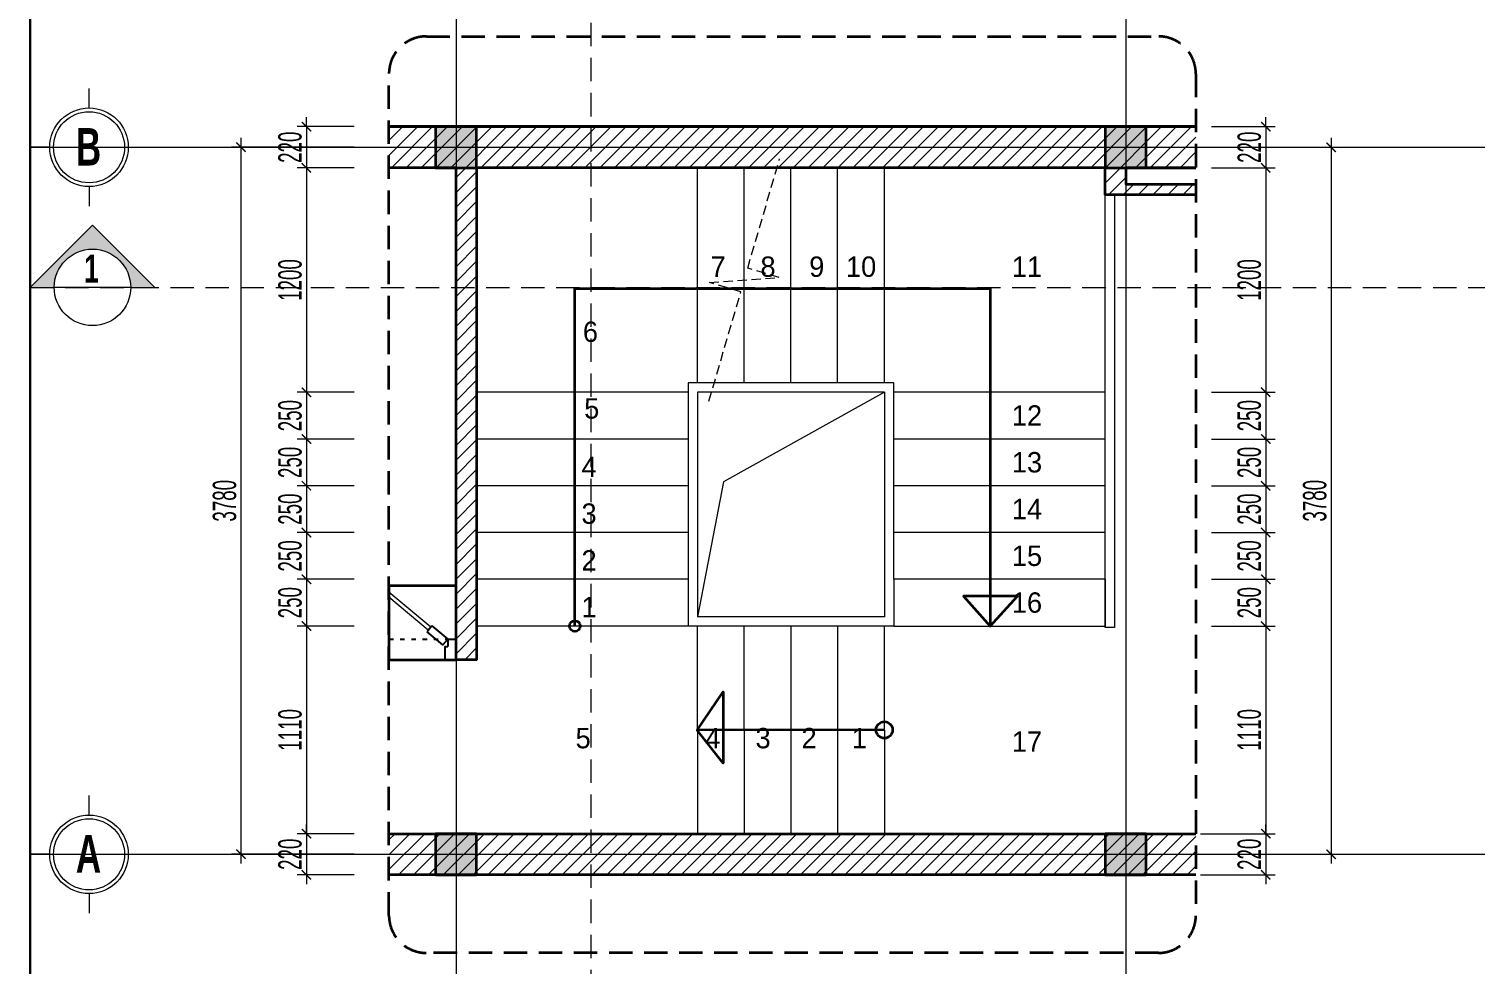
# Model space of a CAD drawing. Header units: millimetres. Extents: x 1336014 to 2939047, y -333549 to -60566.
# Drawn here: x 1415609 to 1423341, y -186620 to -181620 of the extents above; entities that cross this region are included whole.
import ezdxf
from ezdxf.enums import TextEntityAlignment as Align
from ezdxf.xclip import XClip

# ---------------------------------------------------------------- set-up
doc = ezdxf.new("R2010")
doc.units = ezdxf.units.MM
doc.header["$MEASUREMENT"] = 0
doc.header["$XCLIPFRAME"] = 2
for name, pattern in [('$1$HIDDEN', [0.375, 0.25, -0.125]), ('ACAD_ISO03W100', [30, 12, -18]), ('CENTER2', [1.125, 0.75, -0.125, 0.125, -0.125]), ('HIDDEN', [0.375, 0.25, -0.125])]:
    doc.linetypes.add(name, pattern=pattern)
for name, color, linetype, lineweight in [('01.Cut', 255, 'Continuous', 35), ('02.Thay', 145, 'Continuous', 15), ('04.Khuat', 250, 'HIDDEN', 18), ('05.Text', 253, 'Continuous', 18), ('06.betong', 2, 'Continuous', 35), ('08.Dim', 156, 'Continuous', 15), ('09.Hatch', 250, 'Continuous', 5), ('10.Text', 254, 'Continuous', 18), ('10.truc', 250, 'CENTER2', 20), ('11.Khung bo', 32, 'Continuous', 50), ('12.Kinh', 158, 'Continuous', 9), ('Alliance-dim', 1, 'Continuous', 13), ('NN_KI HIEU', 22, 'Continuous', 18)]:
    doc.layers.add(name, color=color, linetype=linetype, lineweight=lineweight)
doc.layers.add('NET VUA', color=143, linetype='Continuous')
doc.layers.add('truc1', color=250, linetype='ACAD_ISO03W100')
doc.styles.add('AVANTH', font='')
doc.styles.add('AVANTHB', font='')
doc.styles.add('TT5_Text Dim', font='hoatbif.shx', dxfattribs={"width": 0.6})
doc.styles.get('AVANTH').set_extended_font_data('.VnAvantH')
doc.styles.get('AVANTHB').set_extended_font_data('.VnAvantH', bold=True)
doc.dimstyles.new('TT5_Dim 1-50', dxfattribs={"dimscale": 50, "dimtxt": 2.5, "dimasz": 1, "dimexe": 1, "dimexo": 0.5, "dimgap": 0.5, "dimtad": 1, "dimdec": 0, "dimzin": 0, "dimdsep": 46, "dimtxsty": 'TT5_Text Dim', "dimblk": 'ARCHTICK', "dimcen": 0, "dimdle": 1, "dimclrd": 256, "dimclre": 256, "dimclrt": 1, "dimadec": 0, "dimazin": 0, "dimtfac": 0.015, "dimtdec": 0, "dimtix": 1, "dimtmove": 2, "dimatfit": 3, "dimldrblk": 'DOT', "dimfxl": 1, "dimtolj": 1, "dimtzin": 0, "dimlwd": -1, "dimlwe": -1, "dimarcsym": 1})
pattern_1 = [(45, (872355.73, -161638.53), (-39.7747564, 39.7747564), [])]

# ---------------------------------------------------------------- blocks, each defined once
blk = doc.blocks.new('DFGFH')
h = blk.add_hatch(color=256)
h.dxf.hatch_style = 1
h.paths.add_polyline_path([(15438.1, 12136.8), (15658.1, 12136.8), (15658.1, 12356.8), (15438.1, 12356.8)])
blk.add_lwpolyline([(15438.1, 12136.8), (15658.1, 12136.8), (15658.1, 12356.8), (15438.1, 12356.8)], close=True)
blk = doc.blocks.new('dwc1')
at = {"layer": '04.Khuat'}
blk.add_arc((-110, -45), 661.1, 232.6174, 270, dxfattribs=at)
at = {"layer": '12.Kinh'}
for p, q in [((-173.6, -135.2), (-457, -472.4)), ((-157.3, -148.9), (-440.6, -486.1))]:
    blk.add_line(p, q, dxfattribs=at)
at = {"layer": 'NET VUA'}
for p, q in [((-110, 0), (0, 0)), ((0, -60), (0, 0)), ((-110, -45), (-110, 0)), ((-110, -45), (-70, -45)), ((-70, -60), (-70, -45)), ((-70, -60), (0, -60)), ((-180.8, -129.2), (-150.1, -154.9)), ((-542.4, -490.2), (-522.5, -466.6)), ((-528.1, -512.2), (-498.4, -476.9)), ((-523.6, -506.8), (-513.9, -514.9)), ((-513.7, -518.8), (-518.9, -528.4)), ((-518.9, -528.4), (-517.1, -529.9)), ((-515.7, -517.1), (-491.5, -488.2)), ((-515.7, -517.1), (-513.7, -518.8)), ((-503, -482.3), (-493.3, -490.4)), ((-491.5, -488.2), (-489.4, -489.9)), ((-489.4, -489.9), (-480.9, -483.2)), ((-480.9, -483.2), (-479.1, -484.7)), ((-474, -552.1), (-449.8, -523.3)), ((-467.1, -563.5), (-437.4, -528.2)), ((-463.8, -466.6), (-433.2, -492.3)), ((-451.8, -521.6), (-446.6, -512)), ((-449.8, -523.3), (-451.8, -521.6)), ((-441.9, -533.6), (-451.6, -525.5)), ((-446.6, -512), (-448.5, -510.5)), ((-484.6, -557.2), (-486.4, -555.7)), ((-476.1, -550.4), (-484.6, -557.2)), ((-474, -552.1), (-476.1, -550.4)), ((-462.5, -558.1), (-472.2, -550)), ((-443, -573.8), (-423.1, -550.1)), ((-70, -690), (0, -690)), ((-70, -690), (-70, -705)), ((0, -690), (0, -750)), ((-110, -705), (-110, -750)), ((-110, -705), (-70, -705)), ((-110, -750), (0, -750))]:
    blk.add_line(p, q, dxfattribs=at)
for points in [[(-180.8, -129.2), (-110, -45), (-79.4, -70.7), (-150.1, -154.9)], [(-433.2, -492.3), (-504, -576.5), (-534.6, -550.8), (-463.8, -466.6)]]:
    blk.add_lwpolyline(points, dxfattribs=at)
for centre, start, end in [((-518.4, -490.3), 179.97631, 246.09171), ((-518.4, -490.3), 33.8258, 99.94119), ((-447.1, -550.1), 359.97631, 66.09171), ((-447.1, -550.1), 213.8258, 279.94119)]:
    blk.add_arc(centre, 24, start, end, dxfattribs=at)
blk = doc.blocks.new('100')
at = {"layer": '11.Khung bo', "const_width": 26.7}
blk.add_lwpolyline([(1860913, -945240), (1860913, -916940), (1896063, -916940), (1896063, -945240)], close=True, dxfattribs=at)
blk.add_lwpolyline([(1860913, -945240), (1860913, -916940), (1896063, -916940), (1896063, -945240)], close=True, dxfattribs=at)
blk.add_lwpolyline([(1860913, -945240), (1860913, -916940), (1896063, -916940), (1896063, -945240)], close=True, dxfattribs=at)
blk = doc.blocks.new('DANHTRUC')
for p, q in [((980383, -947347), (980383, -947137)), ((979963, -947767), (979753, -947767)), ((980803, -947767), (981013, -947767)), ((980383, -948187), (980383, -948397))]:
    blk.add_line(p, q)
for radius in [420, 380]:
    blk.add_circle((980383, -947767), radius)
blk = doc.blocks.new('_ARCHTICK')
at = {"const_width": 0.15}
blk.add_lwpolyline([(-0.5, -0.5), (0.5, 0.5)], dxfattribs=at)
blk = doc.blocks.new('*D966')
at = {"layer": '08.Dim', "transparency": 16777216}
for p, q in [((1417347.7, -182142.5), (1417042.7, -182142.5)), ((1417092.7, -182142.5), (1417092.7, -182092.5)), ((1417092.7, -182142.5), (1417092.7, -182362.5)), ((1417347.7, -182362.5), (1417042.7, -182362.5)), ((1417092.7, -182362.5), (1417092.7, -182412.5))]:
    blk.add_line(p, q, dxfattribs=at)
at = {"layer": 'Defpoints', "color": 0, "transparency": 16777216}
for p in [(1417372.7, -182142.5), (1417092.7, -182362.5), (1417372.7, -182362.5)]:
    blk.add_point(p, dxfattribs=at)
at = {"layer": '08.Dim', "transparency": 16777216, "xscale": 50, "yscale": 50, "zscale": 50}
for p, rotation in [((1417092.7, -182142.5), 270), ((1417092.7, -182362.5), 90)]:
    blk.add_blockref('_ARCHTICK', p, dxfattribs=dict(at, rotation=rotation))
at = {"layer": '08.Dim', "color": 1, "transparency": 16777216, "insert": (1417005.2, -182252.5), "char_height": 125, "attachment_point": 5, "rotation": 90, "style": 'TT5_Text Dim'}
blk.add_mtext('\\A1;220', dxfattribs=at)
blk = doc.blocks.new('_DOT')
blk.add_line((-0.5, 0), (-1, 0))
at = {"const_width": 0.5}
blk.add_lwpolyline([(-0.25, 0, 1), (0.25, 0, 1)], format="xyb", close=True, dxfattribs=at)
blk = doc.blocks.new('*D967')
at = {"layer": '08.Dim', "transparency": 16777216}
for p, q in [((1417347.7, -182362.5), (1417042.7, -182362.5)), ((1417092.7, -182312.5), (1417092.7, -183612.5)), ((1417347.7, -183562.5), (1417042.7, -183562.5))]:
    blk.add_line(p, q, dxfattribs=at)
at = {"layer": 'Defpoints', "color": 0, "transparency": 16777216}
for p in [(1417372.7, -182362.5), (1417092.7, -183562.5), (1417372.7, -183562.5)]:
    blk.add_point(p, dxfattribs=at)
at = {"layer": '08.Dim', "transparency": 16777216, "xscale": 50, "yscale": 50, "zscale": 50}
for p, rotation in [((1417092.7, -182362.5), 90), ((1417092.7, -183562.5), 270)]:
    blk.add_blockref('_ARCHTICK', p, dxfattribs=dict(at, rotation=rotation))
at = {"layer": '08.Dim', "color": 1, "transparency": 16777216, "insert": (1417005.2, -182962.5), "char_height": 125, "attachment_point": 5, "rotation": 90, "style": 'TT5_Text Dim'}
blk.add_mtext('\\A1;1200', dxfattribs=at)
blk = doc.blocks.new('*D968')
at = {"layer": '08.Dim', "transparency": 16777216}
for p, q in [((1417092.7, -183512.5), (1417092.7, -183862.5)), ((1417347.7, -183562.5), (1417042.7, -183562.5)), ((1417347.7, -183812.5), (1417042.7, -183812.5))]:
    blk.add_line(p, q, dxfattribs=at)
at = {"layer": 'Defpoints', "color": 0, "transparency": 16777216}
for p in [(1417372.7, -183562.5), (1417092.7, -183812.5), (1417372.7, -183812.5)]:
    blk.add_point(p, dxfattribs=at)
at = {"layer": '08.Dim', "transparency": 16777216, "xscale": 50, "yscale": 50, "zscale": 50}
for p, rotation in [((1417092.7, -183562.5), 90), ((1417092.7, -183812.5), 270)]:
    blk.add_blockref('_ARCHTICK', p, dxfattribs=dict(at, rotation=rotation))
at = {"layer": '08.Dim', "color": 1, "transparency": 16777216, "insert": (1417005.2, -183687.5), "char_height": 125, "attachment_point": 5, "rotation": 90, "style": 'TT5_Text Dim'}
blk.add_mtext('\\A1;250', dxfattribs=at)
blk = doc.blocks.new('*D969')
at = {"layer": '08.Dim', "transparency": 16777216}
for p, q in [((1417092.7, -183762.5), (1417092.7, -184112.5)), ((1417347.7, -183812.5), (1417042.7, -183812.5)), ((1417347.7, -184062.5), (1417042.7, -184062.5))]:
    blk.add_line(p, q, dxfattribs=at)
at = {"layer": 'Defpoints', "color": 0, "transparency": 16777216}
for p in [(1417372.7, -183812.5), (1417092.7, -184062.5), (1417372.7, -184062.5)]:
    blk.add_point(p, dxfattribs=at)
at = {"layer": '08.Dim', "transparency": 16777216, "xscale": 50, "yscale": 50, "zscale": 50}
for p, rotation in [((1417092.7, -183812.5), 90), ((1417092.7, -184062.5), 270)]:
    blk.add_blockref('_ARCHTICK', p, dxfattribs=dict(at, rotation=rotation))
at = {"layer": '08.Dim', "color": 1, "transparency": 16777216, "insert": (1417005.2, -183937.5), "char_height": 125, "attachment_point": 5, "rotation": 90, "style": 'TT5_Text Dim'}
blk.add_mtext('\\A1;250', dxfattribs=at)
blk = doc.blocks.new('*D970')
at = {"layer": '08.Dim', "transparency": 16777216}
for p, q in [((1417347.7, -184062.5), (1417042.7, -184062.5)), ((1417092.7, -184012.5), (1417092.7, -184362.5)), ((1417347.7, -184312.5), (1417042.7, -184312.5))]:
    blk.add_line(p, q, dxfattribs=at)
at = {"layer": 'Defpoints', "color": 0, "transparency": 16777216}
for p in [(1417372.7, -184062.5), (1417092.7, -184312.5), (1417372.7, -184312.5)]:
    blk.add_point(p, dxfattribs=at)
at = {"layer": '08.Dim', "transparency": 16777216, "xscale": 50, "yscale": 50, "zscale": 50}
for p, rotation in [((1417092.7, -184062.5), 90), ((1417092.7, -184312.5), 270)]:
    blk.add_blockref('_ARCHTICK', p, dxfattribs=dict(at, rotation=rotation))
at = {"layer": '08.Dim', "color": 1, "transparency": 16777216, "insert": (1417005.2, -184187.5), "char_height": 125, "attachment_point": 5, "rotation": 90, "style": 'TT5_Text Dim'}
blk.add_mtext('\\A1;250', dxfattribs=at)
blk = doc.blocks.new('*D971')
at = {"layer": '08.Dim', "transparency": 16777216}
for p, q in [((1417347.7, -184312.5), (1417042.7, -184312.5)), ((1417092.7, -184262.5), (1417092.7, -184612.5)), ((1417347.7, -184562.5), (1417042.7, -184562.5))]:
    blk.add_line(p, q, dxfattribs=at)
at = {"layer": 'Defpoints', "color": 0, "transparency": 16777216}
for p in [(1417372.7, -184312.5), (1417092.7, -184562.5), (1417372.7, -184562.5)]:
    blk.add_point(p, dxfattribs=at)
at = {"layer": '08.Dim', "transparency": 16777216, "xscale": 50, "yscale": 50, "zscale": 50}
for p, rotation in [((1417092.7, -184312.5), 90), ((1417092.7, -184562.5), 270)]:
    blk.add_blockref('_ARCHTICK', p, dxfattribs=dict(at, rotation=rotation))
at = {"layer": '08.Dim', "color": 1, "transparency": 16777216, "insert": (1417005.2, -184437.5), "char_height": 125, "attachment_point": 5, "rotation": 90, "style": 'TT5_Text Dim'}
blk.add_mtext('\\A1;250', dxfattribs=at)
blk = doc.blocks.new('*D972')
at = {"layer": '08.Dim', "transparency": 16777216}
for p, q in [((1417092.7, -184512.5), (1417092.7, -184862.5)), ((1417347.7, -184562.5), (1417042.7, -184562.5)), ((1417347.7, -184812.5), (1417042.7, -184812.5))]:
    blk.add_line(p, q, dxfattribs=at)
at = {"layer": 'Defpoints', "color": 0, "transparency": 16777216}
for p in [(1417372.7, -184562.5), (1417092.7, -184812.5), (1417372.7, -184812.5)]:
    blk.add_point(p, dxfattribs=at)
at = {"layer": '08.Dim', "transparency": 16777216, "xscale": 50, "yscale": 50, "zscale": 50}
for p, rotation in [((1417092.7, -184562.5), 90), ((1417092.7, -184812.5), 270)]:
    blk.add_blockref('_ARCHTICK', p, dxfattribs=dict(at, rotation=rotation))
at = {"layer": '08.Dim', "color": 1, "transparency": 16777216, "insert": (1417005.2, -184687.5), "char_height": 125, "attachment_point": 5, "rotation": 90, "style": 'TT5_Text Dim'}
blk.add_mtext('\\A1;250', dxfattribs=at)
blk = doc.blocks.new('*D973')
at = {"layer": '08.Dim', "transparency": 16777216}
for p, q in [((1417092.7, -184762.5), (1417092.7, -185972.5)), ((1417347.7, -184812.5), (1417042.7, -184812.5)), ((1417347.7, -185922.5), (1417042.7, -185922.5))]:
    blk.add_line(p, q, dxfattribs=at)
at = {"layer": 'Defpoints', "color": 0, "transparency": 16777216}
for p in [(1417372.7, -184812.5), (1417092.7, -185922.5), (1417372.7, -185922.5)]:
    blk.add_point(p, dxfattribs=at)
at = {"layer": '08.Dim', "transparency": 16777216, "xscale": 50, "yscale": 50, "zscale": 50}
for p, rotation in [((1417092.7, -184812.5), 90), ((1417092.7, -185922.5), 270)]:
    blk.add_blockref('_ARCHTICK', p, dxfattribs=dict(at, rotation=rotation))
at = {"layer": '08.Dim', "color": 1, "transparency": 16777216, "insert": (1417005.2, -185367.5), "char_height": 125, "attachment_point": 5, "rotation": 90, "style": 'TT5_Text Dim'}
blk.add_mtext('\\A1;1110', dxfattribs=at)
blk = doc.blocks.new('*D974')
at = {"layer": '08.Dim', "transparency": 16777216}
for p, q in [((1417347.7, -185922.5), (1417042.7, -185922.5)), ((1417092.7, -185922.5), (1417092.7, -185872.5)), ((1417092.7, -185922.5), (1417092.7, -186142.5)), ((1417347.7, -186142.5), (1417042.7, -186142.5)), ((1417092.7, -186142.5), (1417092.7, -186192.5))]:
    blk.add_line(p, q, dxfattribs=at)
at = {"layer": 'Defpoints', "color": 0, "transparency": 16777216}
for p in [(1417372.7, -185922.5), (1417092.7, -186142.5), (1417372.7, -186142.5)]:
    blk.add_point(p, dxfattribs=at)
at = {"layer": '08.Dim', "transparency": 16777216, "xscale": 50, "yscale": 50, "zscale": 50}
for p, rotation in [((1417092.7, -185922.5), 270), ((1417092.7, -186142.5), 90)]:
    blk.add_blockref('_ARCHTICK', p, dxfattribs=dict(at, rotation=rotation))
at = {"layer": '08.Dim', "color": 1, "transparency": 16777216, "insert": (1417005.2, -186032.5), "char_height": 125, "attachment_point": 5, "rotation": 90, "style": 'TT5_Text Dim'}
blk.add_mtext('\\A1;220', dxfattribs=at)
blk = doc.blocks.new('*D975')
at = {"layer": '08.Dim', "transparency": 16777216}
for p, q in [((1416742.7, -182202.5), (1416742.7, -186082.5)), ((1417347.7, -182252.5), (1416692.7, -182252.5)), ((1417347.7, -186032.5), (1416692.7, -186032.5))]:
    blk.add_line(p, q, dxfattribs=at)
at = {"layer": 'Defpoints', "color": 0, "transparency": 16777216}
for p in [(1417372.7, -182252.5), (1416742.7, -186032.5), (1417372.7, -186032.5)]:
    blk.add_point(p, dxfattribs=at)
at = {"layer": '08.Dim', "transparency": 16777216, "xscale": 50, "yscale": 50, "zscale": 50}
for p, rotation in [((1416742.7, -182252.5), 90), ((1416742.7, -186032.5), 270)]:
    blk.add_blockref('_ARCHTICK', p, dxfattribs=dict(at, rotation=rotation))
at = {"layer": '08.Dim', "color": 1, "transparency": 16777216, "insert": (1416655.2, -184142.5), "char_height": 125, "attachment_point": 5, "rotation": 90, "style": 'TT5_Text Dim'}
blk.add_mtext('\\A1;3780', dxfattribs=at)
blk = doc.blocks.new('*D985')
at = {"layer": '08.Dim', "transparency": 16777216}
for p, q in [((1421931.2, -182142.5), (1422271.2, -182142.5)), ((1422221.2, -182142.5), (1422221.2, -182092.5)), ((1422221.2, -182142.5), (1422221.2, -182362.5)), ((1421931.2, -182362.5), (1422271.2, -182362.5)), ((1422221.2, -182362.5), (1422221.2, -182412.5))]:
    blk.add_line(p, q, dxfattribs=at)
at = {"layer": 'Defpoints', "color": 0, "transparency": 16777216}
for p in [(1421906.2, -182142.5), (1421906.2, -182362.5), (1422221.2, -182362.5)]:
    blk.add_point(p, dxfattribs=at)
at = {"layer": '08.Dim', "transparency": 16777216, "xscale": 50, "yscale": 50, "zscale": 50}
for p, rotation in [((1422221.2, -182142.5), 270), ((1422221.2, -182362.5), 90)]:
    blk.add_blockref('_ARCHTICK', p, dxfattribs=dict(at, rotation=rotation))
at = {"layer": '08.Dim', "color": 1, "transparency": 16777216, "insert": (1422133.7, -182252.5), "char_height": 125, "attachment_point": 5, "rotation": 90, "style": 'TT5_Text Dim'}
blk.add_mtext('\\A1;220', dxfattribs=at)
blk = doc.blocks.new('*D986')
at = {"layer": '08.Dim', "transparency": 16777216}
for p, q in [((1421931.2, -182362.5), (1422271.2, -182362.5)), ((1422221.2, -182312.5), (1422221.2, -183612.5)), ((1421931.2, -183562.5), (1422271.2, -183562.5))]:
    blk.add_line(p, q, dxfattribs=at)
at = {"layer": 'Defpoints', "color": 0, "transparency": 16777216}
for p in [(1421906.2, -182362.5), (1421906.2, -183562.5), (1422221.2, -183562.5)]:
    blk.add_point(p, dxfattribs=at)
at = {"layer": '08.Dim', "transparency": 16777216, "xscale": 50, "yscale": 50, "zscale": 50}
for p, rotation in [((1422221.2, -182362.5), 90), ((1422221.2, -183562.5), 270)]:
    blk.add_blockref('_ARCHTICK', p, dxfattribs=dict(at, rotation=rotation))
at = {"layer": '08.Dim', "color": 1, "transparency": 16777216, "insert": (1422133.7, -182962.5), "char_height": 125, "attachment_point": 5, "rotation": 90, "style": 'TT5_Text Dim'}
blk.add_mtext('\\A1;1200', dxfattribs=at)
blk = doc.blocks.new('*D987')
at = {"layer": '08.Dim', "transparency": 16777216}
for p, q in [((1422221.2, -183512.5), (1422221.2, -183862.5)), ((1421931.2, -183562.5), (1422271.2, -183562.5)), ((1421931.2, -183812.5), (1422271.2, -183812.5))]:
    blk.add_line(p, q, dxfattribs=at)
at = {"layer": 'Defpoints', "color": 0, "transparency": 16777216}
for p in [(1421906.2, -183562.5), (1421906.2, -183812.5), (1422221.2, -183812.5)]:
    blk.add_point(p, dxfattribs=at)
at = {"layer": '08.Dim', "transparency": 16777216, "xscale": 50, "yscale": 50, "zscale": 50}
for p, rotation in [((1422221.2, -183562.5), 90), ((1422221.2, -183812.5), 270)]:
    blk.add_blockref('_ARCHTICK', p, dxfattribs=dict(at, rotation=rotation))
at = {"layer": '08.Dim', "color": 1, "transparency": 16777216, "insert": (1422133.7, -183687.5), "char_height": 125, "attachment_point": 5, "rotation": 90, "style": 'TT5_Text Dim'}
blk.add_mtext('\\A1;250', dxfattribs=at)
blk = doc.blocks.new('*D988')
at = {"layer": '08.Dim', "transparency": 16777216}
for p, q in [((1422221.2, -183762.5), (1422221.2, -184112.5)), ((1421931.2, -183812.5), (1422271.2, -183812.5)), ((1421931.2, -184062.5), (1422271.2, -184062.5))]:
    blk.add_line(p, q, dxfattribs=at)
at = {"layer": 'Defpoints', "color": 0, "transparency": 16777216}
for p in [(1421906.2, -183812.5), (1421906.2, -184062.5), (1422221.2, -184062.5)]:
    blk.add_point(p, dxfattribs=at)
at = {"layer": '08.Dim', "transparency": 16777216, "xscale": 50, "yscale": 50, "zscale": 50}
for p, rotation in [((1422221.2, -183812.5), 90), ((1422221.2, -184062.5), 270)]:
    blk.add_blockref('_ARCHTICK', p, dxfattribs=dict(at, rotation=rotation))
at = {"layer": '08.Dim', "color": 1, "transparency": 16777216, "insert": (1422133.7, -183937.5), "char_height": 125, "attachment_point": 5, "rotation": 90, "style": 'TT5_Text Dim'}
blk.add_mtext('\\A1;250', dxfattribs=at)
blk = doc.blocks.new('*D989')
at = {"layer": '08.Dim', "transparency": 16777216}
for p, q in [((1421931.2, -184062.5), (1422271.2, -184062.5)), ((1422221.2, -184012.5), (1422221.2, -184362.5)), ((1421931.2, -184312.5), (1422271.2, -184312.5))]:
    blk.add_line(p, q, dxfattribs=at)
at = {"layer": 'Defpoints', "color": 0, "transparency": 16777216}
for p in [(1421906.2, -184062.5), (1421906.2, -184312.5), (1422221.2, -184312.5)]:
    blk.add_point(p, dxfattribs=at)
at = {"layer": '08.Dim', "transparency": 16777216, "xscale": 50, "yscale": 50, "zscale": 50}
for p, rotation in [((1422221.2, -184062.5), 90), ((1422221.2, -184312.5), 270)]:
    blk.add_blockref('_ARCHTICK', p, dxfattribs=dict(at, rotation=rotation))
at = {"layer": '08.Dim', "color": 1, "transparency": 16777216, "insert": (1422133.7, -184187.5), "char_height": 125, "attachment_point": 5, "rotation": 90, "style": 'TT5_Text Dim'}
blk.add_mtext('\\A1;250', dxfattribs=at)
blk = doc.blocks.new('*D990')
at = {"layer": '08.Dim', "transparency": 16777216}
for p, q in [((1421931.2, -184312.5), (1422271.2, -184312.5)), ((1422221.2, -184262.5), (1422221.2, -184612.5)), ((1421931.2, -184562.5), (1422271.2, -184562.5))]:
    blk.add_line(p, q, dxfattribs=at)
at = {"layer": 'Defpoints', "color": 0, "transparency": 16777216}
for p in [(1421906.2, -184312.5), (1421906.2, -184562.5), (1422221.2, -184562.5)]:
    blk.add_point(p, dxfattribs=at)
at = {"layer": '08.Dim', "transparency": 16777216, "xscale": 50, "yscale": 50, "zscale": 50}
for p, rotation in [((1422221.2, -184312.5), 90), ((1422221.2, -184562.5), 270)]:
    blk.add_blockref('_ARCHTICK', p, dxfattribs=dict(at, rotation=rotation))
at = {"layer": '08.Dim', "color": 1, "transparency": 16777216, "insert": (1422133.7, -184437.5), "char_height": 125, "attachment_point": 5, "rotation": 90, "style": 'TT5_Text Dim'}
blk.add_mtext('\\A1;250', dxfattribs=at)
blk = doc.blocks.new('*D991')
at = {"layer": '08.Dim', "transparency": 16777216}
for p, q in [((1422221.2, -184512.5), (1422221.2, -184862.5)), ((1421931.2, -184562.5), (1422271.2, -184562.5)), ((1421931.2, -184812.5), (1422271.2, -184812.5))]:
    blk.add_line(p, q, dxfattribs=at)
at = {"layer": 'Defpoints', "color": 0, "transparency": 16777216}
for p in [(1421906.2, -184562.5), (1421906.2, -184812.5), (1422221.2, -184812.5)]:
    blk.add_point(p, dxfattribs=at)
at = {"layer": '08.Dim', "transparency": 16777216, "xscale": 50, "yscale": 50, "zscale": 50}
for p, rotation in [((1422221.2, -184562.5), 90), ((1422221.2, -184812.5), 270)]:
    blk.add_blockref('_ARCHTICK', p, dxfattribs=dict(at, rotation=rotation))
at = {"layer": '08.Dim', "color": 1, "transparency": 16777216, "insert": (1422133.7, -184687.5), "char_height": 125, "attachment_point": 5, "rotation": 90, "style": 'TT5_Text Dim'}
blk.add_mtext('\\A1;250', dxfattribs=at)
blk = doc.blocks.new('*D992')
at = {"layer": '08.Dim', "transparency": 16777216}
for p, q in [((1422221.2, -184762.5), (1422221.2, -185972.5)), ((1421931.2, -184812.5), (1422271.2, -184812.5)), ((1421931.2, -185922.5), (1422271.2, -185922.5))]:
    blk.add_line(p, q, dxfattribs=at)
at = {"layer": 'Defpoints', "color": 0, "transparency": 16777216}
for p in [(1421906.2, -184812.5), (1421906.2, -185922.5), (1422221.2, -185922.5)]:
    blk.add_point(p, dxfattribs=at)
at = {"layer": '08.Dim', "transparency": 16777216, "xscale": 50, "yscale": 50, "zscale": 50}
for p, rotation in [((1422221.2, -184812.5), 90), ((1422221.2, -185922.5), 270)]:
    blk.add_blockref('_ARCHTICK', p, dxfattribs=dict(at, rotation=rotation))
at = {"layer": '08.Dim', "color": 1, "transparency": 16777216, "insert": (1422133.7, -185367.5), "char_height": 125, "attachment_point": 5, "rotation": 90, "style": 'TT5_Text Dim'}
blk.add_mtext('\\A1;1110', dxfattribs=at)
blk = doc.blocks.new('*D993')
at = {"layer": '08.Dim', "transparency": 16777216}
for p, q in [((1422571.2, -182202.5), (1422571.2, -186082.5)), ((1421931.2, -182252.5), (1422621.2, -182252.5)), ((1421931.2, -186032.5), (1422621.2, -186032.5))]:
    blk.add_line(p, q, dxfattribs=at)
at = {"layer": 'Defpoints', "color": 0, "transparency": 16777216}
for p in [(1421906.2, -182252.5), (1421906.2, -186032.5), (1422571.2, -186032.5)]:
    blk.add_point(p, dxfattribs=at)
at = {"layer": '08.Dim', "transparency": 16777216, "xscale": 50, "yscale": 50, "zscale": 50}
for p, rotation in [((1422571.2, -182252.5), 90), ((1422571.2, -186032.5), 270)]:
    blk.add_blockref('_ARCHTICK', p, dxfattribs=dict(at, rotation=rotation))
at = {"layer": '08.Dim', "color": 1, "transparency": 16777216, "insert": (1422483.7, -184142.5), "char_height": 125, "attachment_point": 5, "rotation": 90, "style": 'TT5_Text Dim'}
blk.add_mtext('\\A1;3780', dxfattribs=at)
blk = doc.blocks.new('*D994')
at = {"layer": '08.Dim', "transparency": 16777216}
for p, q in [((1421872.7, -185922.5), (1422271.2, -185922.5)), ((1422221.2, -185922.5), (1422221.2, -185872.5)), ((1422221.2, -185922.5), (1422221.2, -186142.5)), ((1421872.7, -186142.5), (1422271.2, -186142.5)), ((1422221.2, -186142.5), (1422221.2, -186192.5))]:
    blk.add_line(p, q, dxfattribs=at)
at = {"layer": 'Defpoints', "color": 0, "transparency": 16777216}
for p in [(1421847.7, -185922.5), (1421847.7, -186142.5), (1422221.2, -186142.5)]:
    blk.add_point(p, dxfattribs=at)
at = {"layer": '08.Dim', "transparency": 16777216, "xscale": 50, "yscale": 50, "zscale": 50}
for p, rotation in [((1422221.2, -185922.5), 270), ((1422221.2, -186142.5), 90)]:
    blk.add_blockref('_ARCHTICK', p, dxfattribs=dict(at, rotation=rotation))
at = {"layer": '08.Dim', "color": 1, "transparency": 16777216, "insert": (1422133.7, -186032.5), "char_height": 125, "attachment_point": 5, "rotation": 90, "style": 'TT5_Text Dim'}
blk.add_mtext('\\A1;220', dxfattribs=at)

msp = doc.modelspace()

# ---------------------------------------------------------------- hatches: boundary and pattern name
at = {"layer": '09.Hatch', "ltscale": 50}
h = msp.add_hatch(dxfattribs=at)
h.set_pattern_fill('TUONGXAY', color=256, scale=450, style=0)
h.set_pattern_definition(pattern_1)
h.paths.add_polyline_path([(1421847.7, -182452.1), (1421847.7, -182362.5), (1421474.7, -182362.5), (1421474.7, -182452.1)])
h.paths.add_polyline_path([(1417533.7, -182142.5), (1417533.7, -182362.5), (1417892.7, -182362.5), (1417892.7, -184992.5), (1418002.7, -184992.5), (1418002.7, -182362.5), (1421362.7, -182362.5), (1421362.7, -182507.1), (1421847.7, -182507.1), (1421847.7, -182142.5)])
at = {"layer": '09.Hatch'}
msp.add_hatch(color=256, dxfattribs=at).paths.add_polyline_path([(1416153.2, -183001.8), (1416281.3, -183001.8), (1415948.6, -182669.1), (1415616, -183001.8), (1415744.1, -183001.8, -0.414214), (1415948.6, -182797.2, -0.414214)])
at = {"layer": '09.Hatch', "ltscale": 50}
h = msp.add_hatch(dxfattribs=at)
h.set_pattern_fill('TUONGXAY', color=256, scale=450, style=0)
h.set_pattern_definition(pattern_1)
h.paths.add_polyline_path([(1417533.7, -185922.5), (1417533.7, -186142.5), (1421847.7, -186142.5), (1421847.7, -185922.5)])

# ---------------------------------------------------------------- linework, layer by layer
at = {"layer": '01.Cut', "color": 6, "linetype": '$1$HIDDEN', "ltscale": 500}
msp.add_lwpolyline([(1417733.7, -181660), (1421647.7, -181660, -0.414214), (1421847.7, -181860), (1421847.7, -186359.5, -0.414214), (1421647.7, -186559.5), (1417733.7, -186559.5, -0.414214), (1417533.7, -186359.5), (1417533.7, -181860, -0.414214)], format="xyb", close=True, dxfattribs=at)
at = {"layer": '01.Cut'}
for points in [[(1421847.7, -182142.5), (1417533.7, -182142.5)], [(1417533.7, -182142.5), (1421847.7, -182142.5)], [(1417892.7, -182362.5), (1417533.7, -182362.5)], [(1418002.7, -182362.5), (1418002.7, -184992.5), (1417892.7, -184992.5), (1417892.7, -182362.5)], [(1421362.7, -182362.5), (1418002.7, -182362.5)], [(1421847.7, -182507.1), (1421362.7, -182507.1), (1421362.7, -182362.5)], [(1421847.7, -182362.5), (1421474.7, -182362.5)], [(1421847.7, -182452.1), (1421474.7, -182452.1), (1421474.7, -182362.5), (1421847.7, -182362.5)], [(1421847.7, -182507.1), (1421474.7, -182507.1)], [(1418527.7, -184812.5), (1418527.7, -183007.1), (1420748.8, -183007.1), (1420748.8, -184812.5), (1420893.9, -184652.8), (1420605, -184652.8), (1420748.8, -184812.5)], [(1420182.3, -185367.5), (1419182.3, -185368.2), (1419319.8, -185163.8), (1419319.8, -185545.3), (1419182.3, -185368.2)], [(1417533.7, -185922.5), (1421847.7, -185922.5)], [(1421847.7, -186142.5), (1417533.7, -186142.5)], [(1421847.7, -186142.5), (1417533.7, -186142.5)]]:
    msp.add_lwpolyline(points, dxfattribs=at)
for centre, radius in [((1418527.7, -184812.5), 28.9), ((1420182.3, -185367.5), 44.3)]:
    msp.add_circle(centre, radius, dxfattribs=at)
at = {"layer": '02.Thay'}
for p, q in [((1417892.7, -184882.5), (1417892.7, -182362.5)), ((1418002.7, -184992.5), (1418002.7, -182362.5)), ((1419182.7, -183512.5), (1419182.7, -182362.5)), ((1419432.7, -183512.5), (1419432.7, -182362.5)), ((1419682.7, -183512.5), (1419682.7, -182362.5)), ((1419932.7, -183512.5), (1419932.7, -182362.5)), ((1420182.7, -183512.5), (1420182.7, -182362.5)), ((1421362.7, -184562.5), (1421362.7, -182362.5)), ((1415948.6, -182669.1), (1415616, -183001.8)), ((1415948.6, -182669.1), (1416281.3, -183001.8)), ((1415616, -183001.8), (1415744.1, -183001.8)), ((1416153.2, -183001.8), (1415744.1, -183001.8)), ((1416153.2, -183001.8), (1416281.3, -183001.8)), ((1419182.7, -183562.5), (1419182.7, -184762.5)), ((1419182.7, -183562.5), (1419182.7, -184762.5))]:
    msp.add_line(p, q, dxfattribs=at)
msp.add_lwpolyline([(1421362.7, -182507.1), (1421412.7, -182507.1), (1421412.7, -184820.7), (1421362.7, -184820.7)], close=True, dxfattribs=at)
for points in [[(1420232.7, -184562.5), (1420232.7, -183512.5), (1419132.7, -183512.5), (1419132.7, -184812.5)], [(1419132.7, -183562.5), (1418002.7, -183562.5)], [(1420182.7, -183562.5), (1419182.7, -183562.5)], [(1420182.7, -183562.5), (1419322.7, -184041.4), (1419182.7, -184762.5)], [(1420182.7, -183562.5), (1420182.7, -184562.5)], [(1421362.7, -183562.5), (1420232.7, -183562.5)], [(1419132.7, -183812.5), (1418002.7, -183812.5)], [(1419132.7, -183812.5), (1418002.7, -183812.5)], [(1421362.7, -183812.5), (1420232.7, -183812.5)], [(1421362.7, -183812.5), (1420232.7, -183812.5)], [(1419132.7, -184062.5), (1418002.7, -184062.5)], [(1419132.7, -184062.5), (1418002.7, -184062.5)], [(1421362.7, -184062.5), (1420232.7, -184062.5)], [(1421362.7, -184062.5), (1420232.7, -184062.5)], [(1419132.7, -184312.5), (1418002.7, -184312.5)], [(1419132.7, -184312.5), (1418002.7, -184312.5)], [(1421362.7, -184312.5), (1420232.7, -184312.5)], [(1421362.7, -184312.5), (1420232.7, -184312.5)], [(1419132.7, -184562.5), (1418002.7, -184562.5)], [(1419132.7, -184562.5), (1418002.7, -184562.5)], [(1420232.7, -184562.5), (1420232.7, -184812.5), (1419182.7, -184812.5)], [(1420182.7, -184562.5), (1420182.7, -184762.5), (1419182.7, -184762.5)], [(1421362.7, -184562.5), (1420232.7, -184562.5)], [(1421362.7, -184562.5), (1420232.7, -184562.5)], [(1421362.7, -184562.5), (1421362.7, -184812.5)], [(1419182.7, -184812.5), (1418002.7, -184812.5)], [(1419182.7, -184812.5), (1418002.7, -184812.5)], [(1419181.9, -184812.5), (1419182.7, -185922.8)], [(1419431.9, -184812.5), (1419432.7, -185922.7)], [(1419681.9, -184812.5), (1419682.7, -185922.7)], [(1419931.9, -184812.5), (1419932.7, -185922.6)], [(1420181.9, -184812.5), (1420182.7, -185922.5)], [(1420232.7, -184812.5), (1421362.7, -184812.5)], [(1417892.7, -184992.5), (1418002.7, -184992.5)]]:
    msp.add_lwpolyline(points, dxfattribs=at)
msp.add_circle((1415948.6, -183001.8), 204.5, dxfattribs=at)
at = {"layer": '10.truc'}
for p, q in [((1417892.7, -171637.7), (1417892.7, -189212.5)), ((1421472.7, -171637.7), (1421472.7, -189212.5)), ((1415615.6, -182252.5), (1429765.5, -182252.5)), ((1417533.7, -182252.5), (1421847.7, -182252.5)), ((1415615.6, -186032.5), (1429765.5, -186032.5)), ((1417533.7, -186032.5), (1421847.7, -186032.5))]:
    msp.add_line(p, q, dxfattribs=at)
at = {"layer": 'Alliance-dim', "linetype": '$1$HIDDEN', "ltscale": 200}
msp.add_lwpolyline([(1419244.4, -183610.5), (1419415.1, -183025.1), (1419246.9, -182976.1), (1419619.9, -182948.9), (1419451.6, -182899.8), (1419622.3, -182314.5)], dxfattribs=at)
at = {"layer": 'NN_KI HIEU', "linetype": '$1$HIDDEN', "ltscale": 500}
for p, q in [((1418614.9, -189212.5), (1418614.9, -179314.7)), ((1415615.6, -183001.8), (1429765.5, -183001.8))]:
    msp.add_line(p, q, dxfattribs=at)
at = {"layer": 'truc1', "ltscale": 2}
msp.add_lwpolyline([(1417533.7, -184882.5), (1417892.7, -184882.5), (1417892.7, -184992.5), (1417533.7, -184992.5)], dxfattribs=at)

# ---------------------------------------------------------------- block references
at = {"layer": '01.Cut'}
ref = msp.add_blockref('dwc1', (1417892.7, -184992.5), dxfattribs=dict(at, rotation=270))
XClip(ref).set_block_clipping_path([(-395.8146724516, -358.9840142161), (-0.0000000001, 0)])
at = {"layer": '05.Text', "xscale": 0.5, "yscale": 0.5, "zscale": 0.5, "rotation": 270}
msp.add_blockref('100', (1888235.5, 758818.8), dxfattribs=at)
at = {"layer": '05.Text', "xscale": 0.5, "yscale": 0.5, "zscale": 0.5}
for p in [(925738.9, 291630.8), (925738.9, 287850.8)]:
    msp.add_blockref('DANHTRUC', p, dxfattribs=at)
at = {"layer": '06.betong'}
for p in [(1402344.6, -194499.2), (1405924.6, -194499.2), (1402344.6, -198279.2), (1405924.6, -198279.2)]:
    msp.add_blockref('DFGFH', p, dxfattribs=at)

# ---------------------------------------------------------------- texts
at = {"layer": '05.Text', "style": 'AVANTHB', "width": 0.7}
for s, p in [('b', (1415859.8, -182350.2)), ('a', (1415859.8, -186130.2))]:
    msp.add_text(s, height=200, dxfattribs=at).set_placement(p)
msp.add_text('1', height=150, dxfattribs=at).set_placement((1415943, -182901.5), align=Align.MIDDLE_CENTER)
at = {"layer": '10.Text', "style": 'AVANTH'}
for s, p in [('7', (1419253, -182945.5)), ('8', (1419519.9, -182945.5)), ('9', (1419780.5, -182945.5)), ('10', (1419976.9, -182945.5)), ('11', (1420863.8, -182945.5)), ('6', (1418570.5, -183293.4)), ('5', (1418577.5, -183703.4)), ('12', (1420863.8, -183741.1)), ('4', (1418563, -184015.7)), ('13', (1420863.8, -183991.1)), ('3', (1418563, -184265.7)), ('14', (1420863.8, -184241.1)), ('15', (1420863.8, -184491.1)), ('2', (1418563, -184515.7)), ('1', (1418563, -184765.7)), ('16', (1420863.8, -184741.1)), ('5', (1418531.4, -185465.9)), ('4', (1419224.4, -185465.9)), ('3', (1419493.4, -185465.9)), ('2', (1419739.5, -185465.9)), ('1', (1420008.3, -185465.9)), ('17', (1420863.8, -185484.3))]:
    msp.add_text(s, height=108.9, dxfattribs=at).set_placement(p)

# ---------------------------------------------------------------- dimensions: what is measured, and where the dimension line sits
at = {"layer": '08.Dim'}
for base, p1, p2, picture, middle in [((1417092.7, -182362.5), (1417372.7, -182142.5), (1417372.7, -182362.5), '*D966', (1417005.2, -182252.5)), ((1422221.2, -182362.5), (1421906.2, -182142.5), (1421906.2, -182362.5), '*D985', (1422133.7, -182252.5)), ((1416742.7, -186032.5), (1417372.7, -182252.5), (1417372.7, -186032.5), '*D975', (1416655.2, -184142.5)), ((1422571.2, -186032.5), (1421906.2, -182252.5), (1421906.2, -186032.5), '*D993', (1422483.7, -184142.5)), ((1417092.7, -183562.5), (1417372.7, -182362.5), (1417372.7, -183562.5), '*D967', (1417005.2, -182962.5)), ((1422221.2, -183562.5), (1421906.2, -182362.5), (1421906.2, -183562.5), '*D986', (1422133.7, -182962.5)), ((1417092.7, -183812.5), (1417372.7, -183562.5), (1417372.7, -183812.5), '*D968', (1417005.2, -183687.5)), ((1422221.2, -183812.5), (1421906.2, -183562.5), (1421906.2, -183812.5), '*D987', (1422133.7, -183687.5)), ((1417092.7, -184062.5), (1417372.7, -183812.5), (1417372.7, -184062.5), '*D969', (1417005.2, -183937.5)), ((1422221.2, -184062.5), (1421906.2, -183812.5), (1421906.2, -184062.5), '*D988', (1422133.7, -183937.5)), ((1417092.7, -184312.5), (1417372.7, -184062.5), (1417372.7, -184312.5), '*D970', (1417005.2, -184187.5)), ((1422221.2, -184312.5), (1421906.2, -184062.5), (1421906.2, -184312.5), '*D989', (1422133.7, -184187.5)), ((1417092.7, -184562.5), (1417372.7, -184312.5), (1417372.7, -184562.5), '*D971', (1417005.2, -184437.5)), ((1422221.2, -184562.5), (1421906.2, -184312.5), (1421906.2, -184562.5), '*D990', (1422133.7, -184437.5)), ((1417092.7, -184812.5), (1417372.7, -184562.5), (1417372.7, -184812.5), '*D972', (1417005.2, -184687.5)), ((1422221.2, -184812.5), (1421906.2, -184562.5), (1421906.2, -184812.5), '*D991', (1422133.7, -184687.5)), ((1417092.7, -185922.5), (1417372.7, -184812.5), (1417372.7, -185922.5), '*D973', (1417005.2, -185367.5)), ((1422221.2, -185922.5), (1421906.2, -184812.5), (1421906.2, -185922.5), '*D992', (1422133.7, -185367.5)), ((1417092.7, -186142.5), (1417372.7, -185922.5), (1417372.7, -186142.5), '*D974', (1417005.2, -186032.5)), ((1422221.2, -186142.5), (1421847.7, -185922.5), (1421847.7, -186142.5), '*D994', (1422133.7, -186032.5))]:
    dim = msp.add_linear_dim(base=base, p1=p1, p2=p2, angle=90, dimstyle='TT5_Dim 1-50', dxfattribs=at)
    dim.commit()
    dim.dimension.update_dxf_attribs({"geometry": picture, "text_midpoint": middle})

doc.saveas('drawing.dxf')
